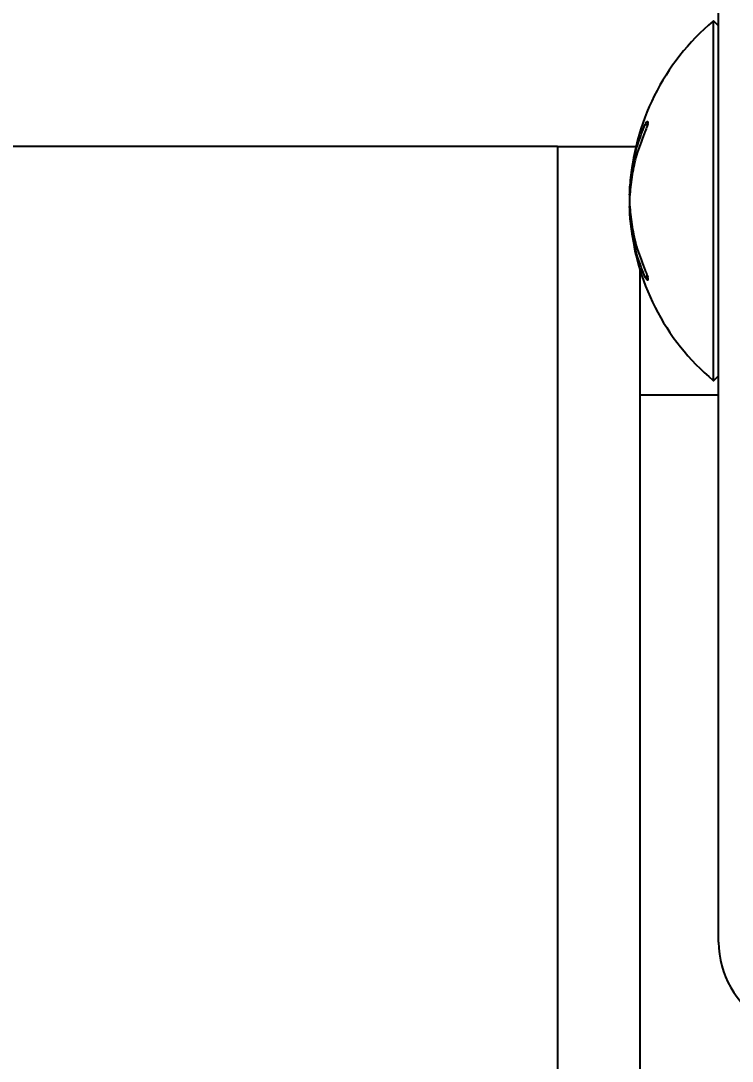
# Model space of a CAD drawing. Header units: millimetres. Extents: x 1293 to 41893, y 1011 to 26911.
# Drawn here: x 17974.6 to 18029.4, y 16878 to 16958.1 of the extents above; entities that cross this region are included whole.
import ezdxf

# ---------------------------------------------------------------- set-up
doc = ezdxf.new("R2010")
doc.units = ezdxf.units.MM
doc.header["$LTSCALE"] = 50
for name, color, linetype in [('CAPA_1', 7, 'Continuous'), ('CLIP_BAR', 5, 'Continuous'), ('PASILLOS', 2, 'Continuous')]:
    doc.layers.add(name, color=color, linetype=linetype)
doc.styles.add('SLDTEXTSTYLE0', font='TXT', dxfattribs={"width": 0.75})
doc.dimstyles.new('SLDDIMSTYLE0', dxfattribs={"dimtxt": 100, "dimasz": 100, "dimexe": 0, "dimexo": 0.0625, "dimgap": 25, "dimtad": 2, "dimdec": 0, "dimrnd": 1e-09, "dimzin": 12, "dimdsep": 46, "dimtxsty": 'SLDTEXTSTYLE0', "dimsah": 1, "dimcen": 0.09, "dimadec": 0, "dimazin": 3, "dimtfac": 1, "dimtdec": 0, "dimtofl": 0, "dimtmove": 0, "dimatfit": 3, "dimfxl": 1, "dimfrac": 2, "dimtolj": 1, "dimtzin": 12, "dimarcsym": 0})

# ---------------------------------------------------------------- blocks, each defined once
blk = doc.blocks.new('_D_14')
at = {"layer": 'CAPA_1', "transparency": 16777216}
for p, q in [((18071.792, 17936.065), (18755.522, 17936.065)), ((18705.522, 17936.065), (18705.522, 13669.207)), ((18071.317, 13669.207), (18755.522, 13669.207))]:
    blk.add_line(p, q, dxfattribs=at)
for points in [[(18705.522, 17936.065), (18690.137, 17836.065), (18720.907, 17836.065)], [(18705.522, 13669.207), (18720.907, 13769.207), (18690.137, 13769.207)]]:
    blk.add_solid(points, dxfattribs=at)
at = {"layer": 'CAPA_1', "transparency": 16777216, "insert": (18576.615, 15654.859), "char_height": 100, "attachment_point": 1, "rotation": 90, "style": 'SLDTEXTSTYLE0'}
blk.add_mtext('4267', dxfattribs=at)

msp = doc.modelspace()

# ---------------------------------------------------------------- linework, layer by layer
at = {"color": 7, "linetype": 'Continuous', "lineweight": 25}
for p, q in [((18015.9628232, 16948.440389), (17230.4128232, 16948.440389)), ((18015.9628232, 16948.440389), (18015.9628232, 14656.832389)), ((18015.9628232, 16948.440389), (18021.9980373, 16948.440389)), ((18022.3128232, 16938.9467784), (18022.3128232, 14667.6449997))]:
    msp.add_line(p, q, dxfattribs=at)
at = {"layer": 'CLIP_BAR', "linetype": 'Continuous', "lineweight": 25}
for p, q in [((18028.3688232, 16887.196889), (18028.3688232, 17000.266889)), ((18028.3688232, 16957.733639), (18027.9774057, 16958.1250565)), ((18027.9774057, 16930.4182215), (18027.9774057, 16958.1250565)), ((18022.9619285, 16950.0705333), (18022.7249876, 16950.1531694)), ((18022.960263, 16938.4682448), (18022.7232985, 16938.3855445)), ((18027.9774057, 16930.4182215), (18028.3688232, 16930.809639))]:
    msp.add_line(p, q, dxfattribs=at)
for centre, radius, start, end in [((18039.5889684, 16944.271639), 18.0781452, 130.071396495, 176.827505141), ((18028.1148232, 16957.911439), 0.254, 122.752675765, 130.071396496), ((18039.5889684, 16944.271639), 18.0781452, 176.827505141, 184.063480468), ((18039.5889684, 16944.271639), 18.0781452, 184.063480468, 229.928603505), ((18028.1148232, 16930.631839), 0.254, 229.928603505, 237.247324235), ((18035.3338232, 16887.196889), 6.965, 180, 239.871682504)]:
    msp.add_arc(centre, radius, start, end, dxfattribs=at)
for points, knots in [([(18022.7249876, 16950.1531694), (18022.7486236, 16950.2009635), (18022.7841537, 16950.2728085), (18022.8282078, 16950.3440566), (18022.8667516, 16950.3882879), (18022.8994591, 16950.3862349), (18022.9142716, 16950.3318887), (18022.9122785, 16950.2578921), (18022.9025751, 16950.1899471), (18022.8842331, 16950.1097833), (18022.8301249, 16949.9200392), (18022.7717231, 16949.7552489), (18022.724207, 16949.6211744)], [0, 0, 0, 0, 0.1233524476, 0.1854260276, 0.2439658661, 0.3733248258, 0.5051333537, 0.5686087787, 0.6258152448, 0.6800887999, 0.7397181001, 1, 1, 1, 1]), ([(18022.724207, 16949.6211744), (18022.5036897, 16949.0723138), (18022.0900178, 16948.0426971), (18021.7082951, 16946.4733533), (18021.6030175, 16945.454644), (18021.5501272, 16944.9428558)], [0, 0, 0, 0, 0.3622869742, 0.6796201183, 1, 1, 1, 1]), ([(18021.5509813, 16945.4738933), (18021.6042239, 16945.9879052), (18021.7131817, 16947.0397993), (18022.1011374, 16948.6088129), (18022.5160029, 16949.6358226), (18022.7249876, 16950.1531694)], [0, 0, 0, 0, 0.32168253469, 0.65830376378, 1, 1, 1, 1]), ([(18021.5501272, 16944.9428558), (18021.5460864, 16944.8912429), (18021.5399077, 16944.812322), (18021.5330122, 16944.7346765), (18021.5267045, 16944.6848387), (18021.5210372, 16944.6818978), (18021.5188864, 16944.7334906), (18021.5195661, 16944.8076185), (18021.5212034, 16944.8760062), (18021.5239745, 16944.9594734), (18021.5317493, 16945.1576768), (18021.5423809, 16945.3324836), (18021.5509813, 16945.4738933)], [0, 0, 0, 0, 0.123368602, 0.1886422488, 0.2439426824, 0.3732877385, 0.5051248159, 0.5674942331, 0.6258510014, 0.6783000254, 0.7397612934, 1, 1, 1, 1]), ([(18021.5505332, 16943.0766331), (18021.5464877, 16943.1392645), (18021.5403011, 16943.2350434), (18021.5333654, 16943.3674949), (18021.526988, 16943.50236), (18021.5211877, 16943.6566852), (18021.5188772, 16943.7790425), (18021.5194264, 16943.8428649), (18021.5209754, 16943.8660878), (18021.523667, 16943.8625343), (18021.5312955, 16943.806864), (18021.5418478, 16943.6960335), (18021.5503858, 16943.6063587)], [0, 0, 0, 0, 0.1233644554, 0.1886546926, 0.2439470423, 0.3732984996, 0.5051378893, 0.5675093418, 0.6258690154, 0.6783817095, 0.7397731574, 1, 1, 1, 1]), ([(18021.5503858, 16943.6063587), (18021.6035624, 16943.091914), (18021.7087165, 16942.0746253), (18022.0901981, 16940.4966117), (18022.5029615, 16939.4643915), (18022.7243164, 16938.9108371)], [0, 0, 0, 0, 0.3217684512, 0.6362810523, 1, 1, 1, 1]), ([(18022.7232985, 16938.3855445), (18022.5145733, 16938.9045751), (18022.0998531, 16939.9358471), (18021.7122618, 16941.511723), (18021.6035634, 16942.5635044), (18021.5505332, 16943.0766331)], [0, 0, 0, 0, 0.3416380652, 0.6788073385, 1, 1, 1, 1]), ([(18022.7243164, 16938.9108371), (18022.7479323, 16938.851706), (18022.7834347, 16938.7628123), (18022.827442, 16938.6374495), (18022.8659415, 16938.5084454), (18022.8985887, 16938.3579845), (18022.9133491, 16938.2382864), (18022.911328, 16938.1747826), (18022.9016339, 16938.1507383), (18022.883253, 16938.152045), (18022.8419929, 16938.1890464), (18022.7841946, 16938.2798223), (18022.7385614, 16938.3590465), (18022.7232985, 16938.3855445)], [0, 0, 0, 0, 0.1233089467, 0.1853740606, 0.2438770605, 0.3731752579, 0.5049401333, 0.5684101705, 0.6256089207, 0.6798663298, 0.7394683179, 0.9128601792, 1, 1, 1, 1])]:
    msp.add_open_spline(points, degree=3, knots=knots, dxfattribs=at)
at = {"layer": 'PASILLOS', "linetype": 'Continuous', "lineweight": 25}
msp.add_line((18022.3128232, 16929.338389), (18028.3688232, 16929.338389), dxfattribs=at)

# ---------------------------------------------------------------- dimensions: what is measured, and where the dimension line sits
at = {"layer": 'CAPA_1'}
dim = msp.add_linear_dim(base=(18705.5220747, 13669.207389), p1=(18008.2918232, 17936.065389), p2=(18007.8168232, 13669.207389), angle=90, dimstyle='SLDDIMSTYLE0', dxfattribs=at)
dim.commit()
dim.dimension.update_dxf_attribs({"geometry": '_D_14', "text_midpoint": (18705.5220747, 15802.636389), "dimtype": 160})

doc.saveas('drawing.dxf')
